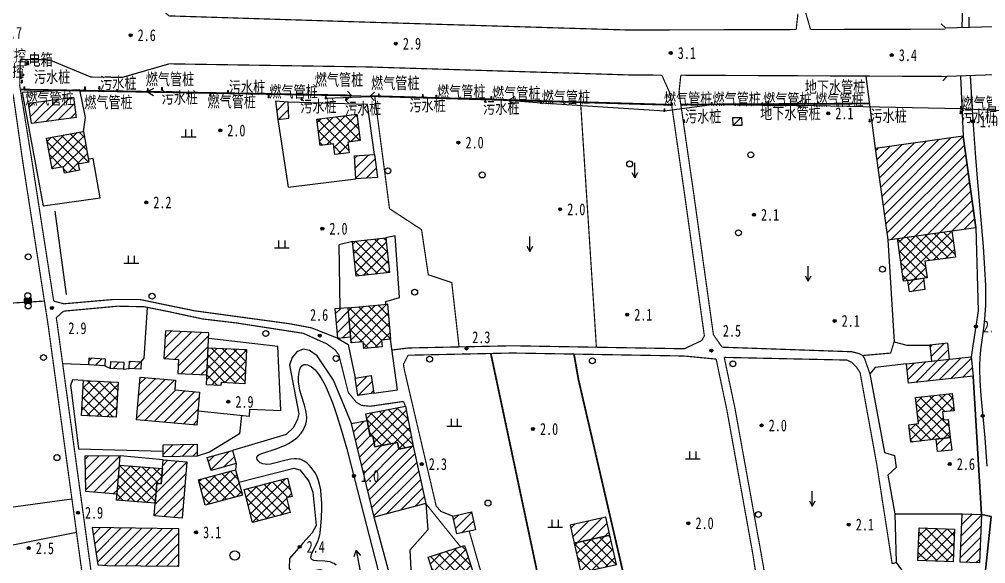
# Model space of a CAD drawing. Header units: metres. Extents: x 494039 to 619385, y 3351420 to 3402703.
# Drawn here: x 585839.3 to 586165.7, y 3394281.1 to 3394465 of the extents above; entities that cross this region are included whole.
import ezdxf
from ezdxf.enums import TextEntityAlignment as Align

# ---------------------------------------------------------------- set-up
doc = ezdxf.new("R2010")
doc.units = ezdxf.units.M
for name, pattern in [('2180', [0]), ('2450', [0]), ('4430', [0]), ('8521', [0]), ('8522', [0]), ('9376', [0]), ('9610', [0])]:
    doc.linetypes.add(name, pattern=pattern)
for name, color, linetype in [('210100', 130, 'Continuous'), ('220200', 130, 'Continuous'), ('220900', 130, '2180'), ('261301', 141, 'Continuous'), ('310300', 8, 'Continuous'), ('310500', 8, 'Continuous'), ('380202', 8, '2450'), ('420500', 8, 'Continuous'), ('430300', 8, 'Continuous'), ('440300', 8, '4430'), ('510301', 8, 'Continuous'), ('510402', 8, 'Continuous'), ('720100', 8, 'Continuous'), ('760201', 8, '8521'), ('760202', 8, '8522'), ('810100', 8, '9610'), ('810200', 8, 'Continuous'), ('810301', 8, 'Continuous'), ('810302', 8, 'Continuous'), ('810501', 8, 'Continuous'), ('810510', 8, 'Continuous'), ('DLSS', 8, 'Continuous'), ('GXYZ', 8, 'Continuous'), ('备注', 8, 'Continuous')]:
    doc.layers.add(name, color=color, linetype=linetype)
doc.styles.add('HZ', font='simsun.ttc', dxfattribs={"width": 0.8})
pattern_1 = [(45, (0, 0), (-1.767766953, 1.767766953), []), (135, (0, 0), (-1.767766953, -1.767766953), [])]
pattern_2 = [(45, (0, 0), (-1.767766953, 1.767766953), [])]

# ---------------------------------------------------------------- blocks, each defined once
blk = doc.blocks.new('gc370')
at = {"lineweight": 15}
for points in [[(0, 1), (-0.3, 1)], [(-0.3, 1), (-0.3, -0.1)], [(0, 1), (0.3, 1)], [(0.3, 1), (0.3, -0.1)]]:
    blk.add_lwpolyline(points, dxfattribs=at)
blk.add_circle((0, -0.5), 0.5, dxfattribs=at)
blk = doc.blocks.new('gc355')
blk.add_hatch(color=256).paths.add_polyline_path([(1.4, 2.7), (2.2, 2.7), (2.2, 1.9), (1.4, 1.9)])
at = {"lineweight": 15}
for q in [(0, 3), (1, 0)]:
    blk.add_line((0, 0), q, dxfattribs=at)
for points in [[(0, 3), (1.4, 3), (1.4, 1.6), (0, 1.6)], [(1.4, 2.7), (2.2, 2.7), (2.2, 1.9), (1.4, 1.9), (1.4, 2.7)]]:
    blk.add_lwpolyline(points, dxfattribs=at)
blk = doc.blocks.new('A$C28A84825')
at = {"linetype": 'Continuous', "const_width": 0.2, "flags": 128}
blk.add_lwpolyline([(0.33, 1.43), (0.13, 0.73), (0.53, 0.73), (0.33, 0.03)], dxfattribs=at)
blk = doc.blocks.new('gc314')
for p, q in [((-0.5, 0.5), (-1, 0.5)), ((-1, 0), (1, 0)), ((0.5, 0), (0.5, 0.5)), ((0.5, 0.5), (1, 0.5))]:
    blk.add_line(p, q)
blk.add_lwpolyline([(-0.5, 0), (0.5, 0), (0.5, 2), (-0.5, 2)], close=True)
blk.add_blockref('A$C28A84825', (-0.33, 0.27))
blk = doc.blocks.new('0612-线路地形')
at = {"color": 8, "linetype": 'Continuous', "elevation": 2.12, "flags": 128}
blk.add_lwpolyline([(585942.79, 3394438.4), (585960.69, 3394439.1), (585980.12, 3394438.67), (585998.69, 3394438.18), (586015.47, 3394436.82), (586057.16, 3394434.09), (586073.14, 3394436.23), (586090.26, 3394436.08), (586107.83, 3394435.95), (586157.25, 3394434.85), (586177.45, 3394433.94), (586177.66, 3394429.62)], dxfattribs=at)
at = {"layer": '备注', "color": 8, "linetype": 'Continuous'}
for p in [(585841.23, 3394449.55, 2.78), (585842.11, 3394449.78, 2.73), (585839.74, 3394445.11, 2.87), (585840.14, 3394443.97, 2.94), (585840.95, 3394441.72, 2.83), (585861.45, 3394441.74, 2.45), (585866.31, 3394441.88, 2.42), (585882.67, 3394441.15, 2.44), (585887.47, 3394441.51, 2.37), (585909.78, 3394440.48, 2.11), (585903.78, 3394439.6, 2.36), (585923.46, 3394438.99, 2.22), (585934.64, 3394438.14, 2.08), (585942.79, 3394438.65, 2.25), (585949.65, 3394438.03, 2.35), (585960.69, 3394439.35, 2.31), (585975.55, 3394439.15, 2.07), (585980.12, 3394438.92, 2.2), (585996.6, 3394437.46, 2.41), (585998.69, 3394438.43, 2.2), (586015.47, 3394437.07, 2.41), (586104.85, 3394437.17, 2.38), (586057.16, 3394434.34, 2.58), (586073.14, 3394436.48, 2.27), (586090.26, 3394436.33, 2.31), (586092.27, 3394436.9, 2.48), (586107.83, 3394436.2, 2.29), (586157.25, 3394435.1, 2.5), (586063.83, 3394430.62, 2.37), (586126.49, 3394430.79, 1.85), (586157.21, 3394433.59, 2.56)]:
    blk.add_point(p, dxfattribs=at)
at = {"layer": 'DLSS', "color": 8, "linetype": 'Continuous', "xscale": 0.5, "yscale": 0.5}
for p in [(585841.23, 3394449.55, 2.78), (585839.74, 3394445.11, 2.87)]:
    blk.add_blockref('gc355', p, dxfattribs=at)
at = {"layer": 'GXYZ', "color": 8, "linetype": 'Continuous', "xscale": 0.5, "yscale": 0.5}
for name, p in [('gc314', (585842.11, 3394449.78, 2.73)), ('gc370', (585840.14, 3394443.97, 2.94)), ('gc370', (585840.95, 3394441.72, 2.83)), ('gc370', (585861.45, 3394441.74, 2.45)), ('gc370', (585866.31, 3394441.88, 2.42)), ('gc370', (585882.67, 3394441.15, 2.44)), ('gc370', (585887.47, 3394441.51, 2.37)), ('gc370', (585909.78, 3394440.48, 2.11)), ('gc370', (585903.78, 3394439.6, 2.36)), ('gc370', (585923.46, 3394438.99, 2.22)), ('gc370', (585934.64, 3394438.14, 2.08)), ('gc370', (585942.79, 3394438.65, 2.25)), ('gc370', (585949.65, 3394438.03, 2.35)), ('gc370', (585960.69, 3394439.35, 2.31)), ('gc370', (585975.55, 3394439.15, 2.07)), ('gc370', (585980.12, 3394438.92, 2.2)), ('gc370', (585996.6, 3394437.46, 2.41)), ('gc370', (585998.69, 3394438.43, 2.2)), ('gc370', (586015.47, 3394437.07, 2.41)), ('gc370', (586092.27, 3394436.9, 2.48)), ('gc370', (586104.85, 3394437.17, 2.38)), ('gc370', (586057.16, 3394434.34, 2.58)), ('gc370', (586073.14, 3394436.48, 2.27)), ('gc370', (586090.26, 3394436.33, 2.31)), ('gc370', (586107.83, 3394436.2, 2.29)), ('gc370', (586157.21, 3394433.59, 2.56)), ('gc370', (586157.25, 3394435.1, 2.5)), ('gc370', (586063.83, 3394430.62, 2.37)), ('gc370', (586126.49, 3394430.79, 1.85))]:
    blk.add_blockref(name, p, dxfattribs=at)
at = {"layer": '备注', "color": 8, "linetype": 'Continuous', "style": 'HZ', "width": 0.75}
for s, p in [('监控', (585833.35, 3394450.74, 2.78)), ('电箱', (585842.36, 3394449.4, 2.73)), ('监控', (585832.72, 3394445.58, 2.87)), ('污水桩', (585844.18, 3394443.59, 2.94)), ('燃气管桩', (585881.97, 3394442.81, 2.44)), ('燃气管桩', (585939.06, 3394442.64, 2.25)), ('污水桩', (585866.56, 3394441.5, 2.42)), ('污水桩', (585910.03, 3394440.11, 2.11)), ('燃气管桩', (585958.06, 3394441.51, 2.31)), ('地下水管桩', (586104.55, 3394440.18, 2.38)), ('燃气管桩', (585841.26, 3394436.26, 2.83)), ('污水桩', (585887.32, 3394436.59, 2.37)), ('燃气管桩', (585923.71, 3394438.62, 2.22)), ('燃气管桩', (585980.37, 3394438.55, 2.2)), ('燃气管桩', (585998.94, 3394438.06, 2.2)), ('燃气管桩', (586015.72, 3394436.7, 2.41)), ('燃气管桩', (586056.98, 3394436.15, 2.58)), ('燃气管桩', (586073.39, 3394436.11, 2.27)), ('燃气管桩', (586090.51, 3394435.96, 2.31)), ('燃气管桩', (586108.08, 3394435.83, 2.29)), ('燃气管桩', (585861.18, 3394435.01)), ('燃气管桩', (585902.82, 3394435.29, 2.36)), ('污水桩', (585934.16, 3394433.64, 2.08)), ('污水桩', (585949.26, 3394432.95, 2.35)), ('污水桩', (585971, 3394433.99, 2.07)), ('污水桩', (585995.91, 3394433.19, 2.41)), ('燃气管桩', (586157.5, 3394434.73, 2.5)), ('污水桩', (586064.08, 3394430.25, 2.37)), ('地下水管桩', (586089.48, 3394431.34, 2.48)), ('污水桩', (586126.74, 3394430.41, 1.85)), ('污水桩', (586157.17, 3394430.34, 2.56))]:
    blk.add_text(s, height=4, dxfattribs=at).set_placement(p)
blk = doc.blocks.new('gc170')
at = {"linetype": 'Continuous'}
blk.add_circle((0, 0), 0.5, dxfattribs=at)
blk = doc.blocks.new('gu')
at = {"flags": 128}
for points in [[(3.75, 0), (-3.75, 0)], [(2.71, -0.6), (3.75, 0), (3.75, 0), (2.71, 0.6)]]:
    blk.add_lwpolyline(points, dxfattribs=at)
blk = doc.blocks.new('p_point')
for radius in [0.25, 0.2, 0.15, 0.1, 0.05]:
    blk.add_circle((0, 0), radius)
blk.add_point((0, 0))
blk = doc.blocks.new('gc120')
for p, q in [((0, 0), (0, 2.5)), ((-0.5, 0.87), (0, 0)), ((0, 0), (0.5, 0.87))]:
    blk.add_line(p, q)
blk = doc.blocks.new('vm')
at = {"linetype": 'Continuous'}
for p, q in [((1.25, 0), (-1.25, 0)), ((-0.5, 0), (-0.5, 1.3)), ((0.5, 1.3), (0.5, 0))]:
    blk.add_line(p, q, dxfattribs=at)
blk = doc.blocks.new('v1')
blk.add_circle((0, 0), 0.8)
blk = doc.blocks.new('1-3&1-4')
at = {"layer": '310300', "linetype": 'Continuous'}
h = blk.add_hatch(dxfattribs=at)
h.set_pattern_fill('ANSI31', color=8, scale=20, style=0)
h.set_pattern_definition(pattern_2)
h.paths.add_polyline_path([(585858.4627, 3394431.9014), (585843.3385, 3394429.8034), (585842.387, 3394436.6623), (585857.5113, 3394438.7602)])
h = blk.add_hatch(dxfattribs=at)
h.set_pattern_fill('ANSI31', color=8, scale=20, style=0)
h.set_pattern_definition(pattern_2)
h.paths.add_polyline_path([(585925.8267, 3394437.3312), (585926.5425, 3394431.199), (585930.306, 3394431.6383), (585930.0908, 3394437.0463)])
h = blk.add_hatch(dxfattribs=at)
h.set_pattern_fill('ANSI31', color=8, scale=20, style=0)
h.set_pattern_definition(pattern_2)
h.paths.add_polyline_path([(586080.2471, 3394431.8153), (586083.1898, 3394431.9124), (586083.2789, 3394429.2117), (586080.3362, 3394429.1146)])
h = blk.add_hatch(dxfattribs=at)
h.set_pattern_fill('ANSI31', color=8, scale=20, style=0)
h.set_pattern_definition(pattern_2)
h.paths.add_polyline_path([(586162.3435, 3394394.6412), (586158.073, 3394425.5335), (586128.3239, 3394421.4211), (586132.5943, 3394390.5288)])
h = blk.add_hatch(dxfattribs=at)
h.set_pattern_fill('ANSI31', color=8, scale=20, style=0)
h.set_pattern_definition(pattern_2)
h.paths.add_polyline_path([(585959.2505, 3394419.3606), (585960.2326, 3394411.5812), (585952.961, 3394411.1235), (585952.4694, 3394418.9337)])
h = blk.add_hatch(dxfattribs=at)
h.set_pattern_fill('ANSI31', color=8, scale=20, style=0)
h.set_pattern_definition(pattern_2)
h.paths.add_polyline_path([(586144.6381, 3394377.5551), (586145.1652, 3394373.7426), (586139.8745, 3394373.0113), (586139.3474, 3394376.8238)])
h = blk.add_hatch(dxfattribs=at)
h.set_pattern_fill('ANSI31', color=8, scale=20, style=0)
h.set_pattern_definition(pattern_2)
h.paths.add_polyline_path([(585950.2772, 3394367.6017), (585945.8421, 3394367.1962), (585946.7455, 3394357.3164), (585951.1805, 3394357.7219)])
h = blk.add_hatch(dxfattribs=at)
h.set_pattern_fill('ANSI31', color=8, scale=20, style=0)
h.set_pattern_definition(pattern_2)
h.paths.add_polyline_path([(585903.3117, 3394359.0936), (585888.5833, 3394359.8276), (585888.1132, 3394350.3953), (585893.0687, 3394350.1483), (585892.8311, 3394345.3798), (585902.6039, 3394344.8927)])
h = blk.add_hatch(dxfattribs=at)
h.set_pattern_fill('ANSI31', color=8, scale=20, style=0)
h.set_pattern_definition(pattern_2)
h.paths.add_polyline_path([(586153.4723, 3394350.1907), (586152.8974, 3394355.5743), (586146.8292, 3394354.9263), (586147.4041, 3394349.5428)])
h = blk.add_hatch(dxfattribs=at)
h.set_pattern_fill('ANSI31', color=8, scale=20, style=0)
h.set_pattern_definition(pattern_2)
h.paths.add_polyline_path([(585862.8305, 3394350.6682), (585868.2296, 3394350.3658), (585868.0972, 3394348.0037), (585862.6981, 3394348.3061)])
h = blk.add_hatch(dxfattribs=at)
h.set_pattern_fill('ANSI31', color=8, scale=20, style=0)
h.set_pattern_definition(pattern_2)
h.paths.add_polyline_path([(585870.1668, 3394349.4236), (585874.5614, 3394349.1846), (585874.431, 3394346.7886), (585870.0365, 3394347.0277)])
h = blk.add_hatch(dxfattribs=at)
h.set_pattern_fill('ANSI31', color=8, scale=20, style=0)
h.set_pattern_definition(pattern_2)
h.paths.add_polyline_path([(585876.4944, 3394349.5339), (585880.4227, 3394349.3351), (585880.2978, 3394346.8677), (585876.3696, 3394347.0665)])
h = blk.add_hatch(dxfattribs=at)
h.set_pattern_fill('ANSI31', color=8, scale=20, style=0)
h.set_pattern_definition(pattern_2)
h.paths.add_polyline_path([(586160.7817, 3394350.9713), (586161.4798, 3394344.4341), (586139.5783, 3394342.0953), (586138.8802, 3394348.6325)])
h = blk.add_hatch(dxfattribs=at)
h.set_pattern_fill('ANSI31', color=8, scale=20, style=0)
h.set_pattern_definition(pattern_2)
h.paths.add_polyline_path([(585892.0273, 3394343.0623), (585891.7398, 3394339.8094), (585900.168, 3394339.0646), (585899.1866, 3394327.9587), (585878.7995, 3394329.7604), (585880.0684, 3394344.1191)])
h = blk.add_hatch(dxfattribs=at)
h.set_pattern_fill('ANSI31', color=8, scale=20, style=0)
h.set_pattern_definition(pattern_2)
h.paths.add_polyline_path([(585958.0924, 3394344.6858), (585959.0505, 3394338.7626), (585953.6261, 3394337.8852), (585952.668, 3394343.8084)])
h = blk.add_hatch(dxfattribs=at)
h.set_pattern_fill('ANSI31', color=8, scale=20, style=0)
h.set_pattern_definition(pattern_2)
h.paths.add_polyline_path([(585957.8108, 3394324.1768), (585958.6225, 3394324.3362), (585959.3535, 3394320.615), (585966.9558, 3394322.1083), (585967.4003, 3394319.8455), (585972.316, 3394320.8111), (585976.5366, 3394301.4209), (585959.1041, 3394296.7849), (585951.405, 3394328.4242), (585956.7695, 3394329.478)])
h = blk.add_hatch(dxfattribs=at)
h.set_pattern_fill('ANSI31', color=8, scale=20, style=0)
h.set_pattern_definition(pattern_2)
h.paths.add_polyline_path([(586153.701, 3394323.7008), (586154.1771, 3394319.499), (586149.4222, 3394318.9602), (586148.9461, 3394323.1621)])
h = blk.add_hatch(dxfattribs=at)
h.set_pattern_fill('ANSI31', color=8, scale=20, style=0)
h.set_pattern_definition(pattern_2)
h.paths.add_polyline_path([(585887.8002, 3394321.2497), (585899.2934, 3394321.4993), (585899.3806, 3394317.4812), (585887.8875, 3394317.2315)])
h = blk.add_hatch(dxfattribs=at)
h.set_pattern_fill('ANSI31', color=8, scale=20, style=0)
h.set_pattern_definition(pattern_2)
h.paths.add_polyline_path([(585873.3416, 3394317.5879), (585861.4195, 3394317.3977), (585861.6693, 3394305.5751), (585872.268, 3394304.6928)])
h = blk.add_hatch(dxfattribs=at)
h.set_pattern_fill('ANSI31', color=8, scale=20, style=0)
h.set_pattern_definition(pattern_2)
h.paths.add_polyline_path([(585902.7546, 3394316.9444), (585911.2201, 3394319.3535), (585912.4746, 3394314.9454), (585904.009, 3394312.5362)])
h = blk.add_hatch(dxfattribs=at)
h.set_pattern_fill('ANSI31', color=8, scale=20, style=0)
h.set_pattern_definition(pattern_2)
h.paths.add_polyline_path([(585885.6603, 3394308.1796), (585887.161, 3394308.0547), (585887.8401, 3394316.2108), (585895.7994, 3394315.5481), (585894.2144, 3394296.5102), (585884.7544, 3394297.2978)])
h = blk.add_hatch(dxfattribs=at)
h.set_pattern_fill('ANSI31', color=8, scale=20, style=0)
h.set_pattern_definition(pattern_2)
h.paths.add_polyline_path([(585985.6829, 3394297.1855), (585991.9604, 3394298.5771), (585993.2869, 3394292.5933), (585987.0094, 3394291.2017)])
h = blk.add_hatch(dxfattribs=at)
h.set_pattern_fill('ANSI31', color=8, scale=20, style=0)
h.set_pattern_definition(pattern_2)
h.paths.add_polyline_path([(586038.7526, 3394290.7064), (586037.3762, 3394296.8593), (586025.3207, 3394294.1625), (586026.697, 3394288.0096)])
h = blk.add_hatch(dxfattribs=at)
h.set_pattern_fill('ANSI31', color=8, scale=20, style=0)
h.set_pattern_definition(pattern_2)
h.paths.add_polyline_path([(586163.6015, 3394281.3447), (586157.0847, 3394281.5819), (586157.6791, 3394297.9086), (586164.1959, 3394297.6714)])
h = blk.add_hatch(dxfattribs=at)
h.set_pattern_fill('ANSI31', color=8, scale=20, style=0)
h.set_pattern_definition(pattern_2)
h.paths.add_polyline_path([(585868.9465, 3394280.5232), (585880.2614, 3394280.3554), (585893.1674, 3394280.2521), (585893.1489, 3394292.8742), (585863.9106, 3394293.3485), (585865.7434, 3394280.7701)])
at = {"layer": '310500', "linetype": 'Continuous'}
h = blk.add_hatch(dxfattribs=at)
h.set_pattern_fill('ANSI37', color=8, scale=20, style=0)
h.set_pattern_definition(pattern_1)
h.paths.add_polyline_path([(585953.22, 3394432.9438), (585954.3366, 3394424.0721), (585950.2496, 3394423.5577), (585950.7029, 3394419.9555), (585945.8244, 3394419.3415), (585945.3722, 3394422.9342), (585940.8884, 3394422.3699), (585939.7707, 3394431.2512)])
h = blk.add_hatch(dxfattribs=at)
h.set_pattern_fill('ANSI37', color=8, scale=20, style=0)
h.set_pattern_definition(pattern_1)
h.paths.add_polyline_path([(585860.897, 3394427.1847), (585862.7943, 3394416.7618), (585859.1794, 3394416.1038), (585859.5597, 3394414.0146), (585854.4669, 3394413.0875), (585854.0843, 3394415.1892), (585850.3769, 3394414.5144), (585848.4819, 3394424.9247)])
h = blk.add_hatch(dxfattribs=at)
h.set_pattern_fill('ANSI37', color=8, scale=20, style=0)
h.set_pattern_definition(pattern_1)
h.paths.add_polyline_path([(586154.2366, 3394393.5205), (586155.4561, 3394384.6985), (586145.1084, 3394383.2681), (586145.8745, 3394377.726), (586137.8712, 3394376.6197), (586135.8855, 3394390.9838)])
h = blk.add_hatch(dxfattribs=at)
h.set_pattern_fill('ANSI37', color=8, scale=20, style=0)
h.set_pattern_definition(pattern_1)
h.paths.add_polyline_path([(585964.2913, 3394379.4665), (585953.0613, 3394378.2466), (585951.7857, 3394389.9891), (585963.0157, 3394391.209)])
h = blk.add_hatch(dxfattribs=at)
h.set_pattern_fill('ANSI37', color=8, scale=20, style=0)
h.set_pattern_definition(pattern_1)
h.paths.add_polyline_path([(585963.601, 3394368.82), (585964.6879, 3394356.9329), (585961.5615, 3394356.6471), (585961.7672, 3394354.3972), (585955.5896, 3394353.8323), (585955.3827, 3394356.0949), (585951.3629, 3394355.7274), (585950.2772, 3394367.6017)])
h = blk.add_hatch(dxfattribs=at)
h.set_pattern_fill('ANSI37', color=8, scale=20, style=0)
h.set_pattern_definition(pattern_1)
h.paths.add_polyline_path([(585916.0187, 3394353.4482), (585915.4425, 3394341.889), (585907.41, 3394342.2894), (585907.3592, 3394341.2714), (585902.4356, 3394341.5168), (585903.0625, 3394354.0939)])
h = blk.add_hatch(dxfattribs=at)
h.set_pattern_fill('ANSI37', color=8, scale=20, style=0)
h.set_pattern_definition(pattern_1)
h.paths.add_polyline_path([(585872.5924, 3394342.4273), (585872.004, 3394330.5782), (585860.3074, 3394331.1591), (585860.8959, 3394343.0082)])
h = blk.add_hatch(dxfattribs=at)
h.set_pattern_fill('ANSI37', color=8, scale=20, style=0)
h.set_pattern_definition(pattern_1)
h.paths.add_polyline_path([(586154.3351, 3394338.6494), (586154.9976, 3394332.8021), (586151.1004, 3394332.3605), (586151.4043, 3394329.6783), (586153.0033, 3394329.8595), (586153.701, 3394323.7008), (586140.3702, 3394322.1905), (586139.7068, 3394328.0464), (586142.9926, 3394328.4186), (586141.9919, 3394337.251)])
h = blk.add_hatch(dxfattribs=at)
h.set_pattern_fill('ANSI37', color=8, scale=20, style=0)
h.set_pattern_definition(pattern_1)
h.paths.add_polyline_path([(585969.6585, 3394334.3402), (585972.316, 3394320.8111), (585967.4003, 3394319.8455), (585966.9558, 3394322.1083), (585959.3535, 3394320.615), (585958.6225, 3394324.3362), (585957.8108, 3394324.1768), (585956.3288, 3394331.7218)])
h = blk.add_hatch(dxfattribs=at)
h.set_pattern_fill('ANSI37', color=8, scale=20, style=0)
h.set_pattern_definition(pattern_1)
h.paths.add_polyline_path([(585887.5928, 3394313.2409), (585887.161, 3394308.0547), (585885.6603, 3394308.1796), (585885.1055, 3394301.5155), (585872.0936, 3394302.5988), (585873.0802, 3394314.4492)])
h = blk.add_hatch(dxfattribs=at)
h.set_pattern_fill('ANSI37', color=8, scale=20, style=0)
h.set_pattern_definition(pattern_1)
h.paths.add_polyline_path([(585912.3009, 3394312.8183), (585914.62, 3394304.2926), (585902.0785, 3394300.8813), (585899.7595, 3394309.407)])
h = blk.add_hatch(dxfattribs=at)
h.set_pattern_fill('ANSI37', color=8, scale=20, style=0)
h.set_pattern_definition(pattern_1)
h.paths.add_polyline_path([(585929.8329, 3394309.9799), (585931.4461, 3394303.8256), (585929.462, 3394303.3055), (585930.759, 3394298.3576), (585918.0625, 3394295.0295), (585915.1523, 3394306.1317)])
h = blk.add_hatch(dxfattribs=at)
h.set_pattern_fill('ANSI37', color=8, scale=20, style=0)
h.set_pattern_definition(pattern_1)
h.paths.add_polyline_path([(586040.9525, 3394280.8721), (586038.7526, 3394290.7064), (586026.697, 3394288.0096), (586028.8969, 3394278.1753)])
h = blk.add_hatch(dxfattribs=at)
h.set_pattern_fill('ANSI37', color=8, scale=20, style=0)
h.set_pattern_definition(pattern_1)
h.paths.add_polyline_path([(586155.103, 3394292.7994), (586154.6696, 3394281.7363), (586142.7715, 3394282.2025), (586143.205, 3394293.2656)])
h = blk.add_hatch(dxfattribs=at)
h.set_pattern_fill('ANSI37', color=8, scale=20, style=0)
h.set_pattern_definition(pattern_1)
h.paths.add_polyline_path([(585989.6241, 3394287.2097), (585992.8969, 3394276.9719), (585989.4638, 3394275.8745), (585990.1997, 3394273.5725), (585984.9866, 3394271.906), (585984.2422, 3394274.2344), (585980.5815, 3394273.0641), (585977.3172, 3394283.2754)])
at = {"layer": '210100', "color": 141, "linetype": 'Continuous', "flags": 128}
blk.add_lwpolyline([(586159.9318, 3394465.7589), (586159.9239, 3394462.399)], dxfattribs=at)
for points, elevation in [([(586160.3931, 3394445.9795), (586161.3149, 3394430.9946), (586162.1844, 3394418.3245), (586162.7486, 3394411.3949), (586164.7683, 3394388.2748), (586165.2873, 3394380.7228), (586165.5448, 3394375.0547), (586165.6079, 3394370.3354), (586165.5755, 3394368.4501), (586165.4075, 3394365.156), (586165.1679, 3394362.7005), (586164.9178, 3394360.7174), (586163.919, 3394353.3607), (586163.6651, 3394350.529), (586163.5775, 3394348.3437), (586163.5677, 3394346.7031), (586163.6854, 3394342.871), (586164.0292, 3394337.9379), (586165.3647, 3394323.6594), (586166.0277, 3394314.077)], 1.0018), ([(585946.2609, 3394280.6565), (585945.5699, 3394281.1329), (585945.1936, 3394281.3352), (585944.2315, 3394281.6928), (585943.2019, 3394281.8837), (585942.4264, 3394281.955), (585939.8594, 3394282.0581), (585938.7599, 3394282.2016), (585938.4655, 3394282.2888), (585938.0771, 3394282.4952), (585937.9143, 3394282.6625), (585937.8063, 3394282.8758), (585937.7534, 3394283.3131), (585937.7883, 3394283.6187), (585937.9813, 3394284.312), (585938.4978, 3394285.5093), (585940.0402, 3394288.6216), (585940.4539, 3394289.6853), (585940.7838, 3394290.8852), (585940.9137, 3394291.5632), (585941.1547, 3394293.8463), (585941.3092, 3394296.4353), (585941.4117, 3394299.9657), (585941.3997, 3394301.5856), (585941.2678, 3394304.1689), (585941.0458, 3394306.0811), (585940.6801, 3394307.953), (585940.3342, 3394309.1688), (585939.8365, 3394310.4683), (585939.2515, 3394311.6374), (585938.5518, 3394312.7494), (585937.8786, 3394313.6227), (585937.2783, 3394314.2801), (585936.3322, 3394315.1317), (585935.5113, 3394315.7097), (585934.7727, 3394316.1048), (585934.0673, 3394316.3669), (585933.6647, 3394316.466), (585932.8466, 3394316.5714), (585932.2229, 3394316.5801), (585930.9529, 3394316.4528), (585929.4396, 3394316.1299), (585925.4408, 3394315.0418), (585924.0861, 3394314.7833), (585922.775, 3394314.6744), (585922.2752, 3394314.6913), (585921.4852, 3394314.8274), (585920.9069, 3394315.0498), (585920.6306, 3394315.2073), (585920.1468, 3394315.5918), (585919.9273, 3394315.8248), (585919.5992, 3394316.2958), (585919.4407, 3394316.7047), (585919.438, 3394317.0822), (585919.5784, 3394317.3907), (585919.8353, 3394317.6637), (585920.324, 3394317.9816), (585921.1878, 3394318.3527), (585925.9742, 3394319.9144), (585927.9734, 3394320.6802), (585928.9011, 3394321.0868), (585930.2143, 3394321.7462), (585931.4414, 3394322.489), (585932.5876, 3394323.3461), (585933.3074, 3394323.9988), (585934.4094, 3394325.2485), (585935.0826, 3394326.226), (585935.6102, 3394327.1894), (585936.0329, 3394328.2548), (585936.2569, 3394329.2291), (585936.3413, 3394330.4232), (585936.2578, 3394331.6176), (585936.0462, 3394332.8171), (585935.5649, 3394334.6365), (585934.5817, 3394337.7681), (585934.042, 3394339.7437), (585933.7648, 3394341.1188), (585933.5917, 3394342.553), (585933.5593, 3394344.0594), (585933.6451, 3394345.1791), (585933.7404, 3394345.7986), (585933.8499, 3394346.2965), (585934.1246, 3394347.1148), (585934.4163, 3394347.6482), (585934.7275, 3394348.0084), (585935.1011, 3394348.2581), (585935.4166, 3394348.359), (585935.9428, 3394348.3768), (585936.6072, 3394348.2401), (585937.0944, 3394348.0628), (585937.7926, 3394347.7068), (585938.4971, 3394347.2107), (585939.1956, 3394346.5649), (585939.5793, 3394346.1406), (585940.3389, 3394345.157), (585941.2292, 3394343.7993), (585942.5097, 3394341.4697), (585943.6225, 3394339.0578), (585944.6199, 3394336.5903), (585945.2386, 3394334.9234), (585946.5355, 3394331.1308), (585947.9959, 3394326.4491), (585949.8499, 3394319.9208), (585952.7422, 3394308.9252), (585965.0371, 3394260.8335)], 0.9349)]:
    blk.add_lwpolyline(points, dxfattribs=dict(at, elevation=elevation))
at = {"layer": '220200', "color": 141, "linetype": 'Continuous', "const_width": 0.6, "flags": 128}
blk.add_lwpolyline([(585951.4661, 3394439.3046), (585839.6128, 3394441.3088)], dxfattribs=at)
for points, elevation in [([(585957.7361, 3394439.108), (586059.5899, 3394436.1365)], 2.4773), ([(586062.6928, 3394436.2082), (586126.4027, 3394436.5914)], 2.7002)]:
    blk.add_lwpolyline(points, dxfattribs=dict(at, elevation=elevation))
at = {"layer": '220900', "color": 141, "linetype": 'Continuous'}
for p, q in [((585951.4661, 3394439.3046), (585950.0969, 3394440.7624)), ((585957.7361, 3394439.108), (585959.1939, 3394440.4772)), ((585951.4661, 3394439.3046), (585950.0083, 3394437.9354)), ((585957.7361, 3394439.108), (585959.1053, 3394437.6502))]:
    blk.add_line(p, q, dxfattribs=at)
at = {"layer": '220900', "color": 141, "linetype": '2180', "elevation": 2.4029, "flags": 128}
blk.add_lwpolyline([(585951.4661, 3394439.3046), (585957.7361, 3394439.108)], dxfattribs=at)
at = {"layer": '310300', "color": 8, "linetype": 'Continuous', "flags": 128}
for points, elevation in [([(585858.4627, 3394431.9014), (585843.3385, 3394429.8034), (585842.387, 3394436.6623), (585857.5113, 3394438.7602)], 5.4342), ([(585925.8267, 3394437.3312), (585926.5425, 3394431.199), (585930.306, 3394431.6383), (585930.0908, 3394437.0463)], 4.4971), ([(586080.2471, 3394431.8153), (586083.1898, 3394431.9124), (586083.2789, 3394429.2117), (586080.3362, 3394429.1146)], 3.2504), ([(586162.3435, 3394394.6412), (586158.073, 3394425.5335), (586128.3239, 3394421.4211), (586132.5943, 3394390.5288)], 6.8089), ([(585959.2505, 3394419.3606), (585960.2326, 3394411.5812), (585952.961, 3394411.1235), (585952.4694, 3394418.9337)], 4.9209), ([(585950.2772, 3394367.6017), (585945.8421, 3394367.1962), (585946.7455, 3394357.3164), (585951.1805, 3394357.7219)], 4.827), ([(585903.3117, 3394359.0936), (585888.5833, 3394359.8276), (585888.1132, 3394350.3953), (585893.0687, 3394350.1483), (585892.8311, 3394345.3798), (585902.6039, 3394344.8927)], 6.6454), ([(586153.4723, 3394350.1907), (586152.8974, 3394355.5743), (586146.8292, 3394354.9263), (586147.4041, 3394349.5428)], 5.6568), ([(585862.8305, 3394350.6682), (585868.2296, 3394350.3658), (585868.0972, 3394348.0037), (585862.6981, 3394348.3061)], 3.581), ([(585870.1668, 3394349.4236), (585874.5614, 3394349.1846), (585874.431, 3394346.7886), (585870.0365, 3394347.0277)], 3.581), ([(585876.4944, 3394349.5339), (585880.4227, 3394349.3351), (585880.2978, 3394346.8677), (585876.3696, 3394347.0665)], 3.581), ([(586160.7817, 3394350.9713), (586161.4798, 3394344.4341), (586139.5783, 3394342.0953), (586138.8802, 3394348.6325)], 6.6602), ([(585892.0273, 3394343.0623), (585891.7398, 3394339.8094), (585900.168, 3394339.0646), (585899.1866, 3394327.9587), (585878.7995, 3394329.7604), (585880.0684, 3394344.1191)], 6.6454), ([(585958.0924, 3394344.6858), (585959.0505, 3394338.7626), (585953.6261, 3394337.8852), (585952.668, 3394343.8084)], 4.827), ([(585957.8108, 3394324.1768), (585958.6225, 3394324.3362), (585959.3535, 3394320.615), (585966.9558, 3394322.1083), (585967.4003, 3394319.8455), (585972.316, 3394320.8111), (585976.5366, 3394301.4209), (585959.1041, 3394296.7849), (585951.405, 3394328.4242), (585956.7695, 3394329.478)], 5.9021), ([(586153.701, 3394323.7008), (586154.1771, 3394319.499), (586149.4222, 3394318.9602), (586148.9461, 3394323.1621)], 6.6602), ([(585887.8002, 3394321.2497), (585899.2934, 3394321.4993), (585899.3806, 3394317.4812), (585887.8875, 3394317.2315)], 5.9021), ([(585873.3416, 3394317.5879), (585861.4195, 3394317.3977), (585861.6693, 3394305.5751), (585872.268, 3394304.6928)], 6.6454), ([(585902.7546, 3394316.9444), (585911.2201, 3394319.3535), (585912.4746, 3394314.9454), (585904.009, 3394312.5362)], 6.6454), ([(585885.6603, 3394308.1796), (585887.161, 3394308.0547), (585887.8401, 3394316.2108), (585895.7994, 3394315.5481), (585894.2144, 3394296.5102), (585884.7544, 3394297.2978)], 6.6454), ([(585985.6829, 3394297.1855), (585991.9604, 3394298.5771), (585993.2869, 3394292.5933), (585987.0094, 3394291.2017)], 5.9021), ([(586038.7526, 3394290.7064), (586037.3762, 3394296.8593), (586025.3207, 3394294.1625), (586026.697, 3394288.0096)], 5.9021), ([(586163.6015, 3394281.3447), (586157.0847, 3394281.5819), (586157.6791, 3394297.9086), (586164.1959, 3394297.6714)], 6.6602), ([(585868.9465, 3394280.5232), (585880.2614, 3394280.3554), (585893.1674, 3394280.2521), (585893.1489, 3394292.8742), (585863.9106, 3394293.3485), (585865.7434, 3394280.7701)], 5.6833)]:
    blk.add_lwpolyline(points, close=True, dxfattribs=dict(at, elevation=elevation))
blk.add_lwpolyline([(586144.6381, 3394377.5551), (586145.1652, 3394373.7426), (586139.8745, 3394373.0113), (586139.3474, 3394376.8238)], close=True, dxfattribs=at)
at = {"layer": '310500', "color": 8, "linetype": 'Continuous', "flags": 128}
for points in [[(585953.22, 3394432.9438), (585954.3366, 3394424.0721), (585950.2496, 3394423.5577), (585950.7029, 3394419.9555), (585945.8244, 3394419.3415), (585945.3722, 3394422.9342), (585940.8884, 3394422.3699), (585939.7707, 3394431.2512)], [(585964.2913, 3394379.4665), (585953.0613, 3394378.2466), (585951.7857, 3394389.9891), (585963.0157, 3394391.209)], [(586154.3351, 3394338.6494), (586154.9976, 3394332.8021), (586151.1004, 3394332.3605), (586151.4043, 3394329.6783), (586153.0033, 3394329.8595), (586153.701, 3394323.7008), (586140.3702, 3394322.1905), (586139.7068, 3394328.0464), (586142.9926, 3394328.4186), (586141.9919, 3394337.251)], [(585989.6241, 3394287.2097), (585992.8969, 3394276.9719), (585989.4638, 3394275.8745), (585990.1997, 3394273.5725), (585984.9866, 3394271.906), (585984.2422, 3394274.2344), (585980.5815, 3394273.0641), (585977.3172, 3394283.2754)]]:
    blk.add_lwpolyline(points, close=True, dxfattribs=at)
for points, elevation in [([(585860.897, 3394427.1847), (585862.7943, 3394416.7618), (585859.1794, 3394416.1038), (585859.5597, 3394414.0146), (585854.4669, 3394413.0875), (585854.0843, 3394415.1892), (585850.3769, 3394414.5144), (585848.4819, 3394424.9247)], 9.8962), ([(586154.2366, 3394393.5205), (586155.4561, 3394384.6985), (586145.1084, 3394383.2681), (586145.8745, 3394377.726), (586137.8712, 3394376.6197), (586135.8855, 3394390.9838)], 12.2721), ([(585963.601, 3394368.82), (585964.6879, 3394356.9329), (585961.5615, 3394356.6471), (585961.7672, 3394354.3972), (585955.5896, 3394353.8323), (585955.3827, 3394356.0949), (585951.3629, 3394355.7274), (585950.2772, 3394367.6017)], 13.1863), ([(585916.0187, 3394353.4482), (585915.4425, 3394341.889), (585907.41, 3394342.2894), (585907.3592, 3394341.2714), (585902.4356, 3394341.5168), (585903.0625, 3394354.0939)], 12.5917), ([(585872.5924, 3394342.4273), (585872.004, 3394330.5782), (585860.3074, 3394331.1591), (585860.8959, 3394343.0082)], 10.4149), ([(585969.6585, 3394334.3402), (585972.316, 3394320.8111), (585967.4003, 3394319.8455), (585966.9558, 3394322.1083), (585959.3535, 3394320.615), (585958.6225, 3394324.3362), (585957.8108, 3394324.1768), (585956.3288, 3394331.7218)], 14.6729), ([(585887.5928, 3394313.2409), (585887.161, 3394308.0547), (585885.6603, 3394308.1796), (585885.1055, 3394301.5155), (585872.0936, 3394302.5988), (585873.0802, 3394314.4492)], 14.6729), ([(585912.3009, 3394312.8183), (585914.62, 3394304.2926), (585902.0785, 3394300.8813), (585899.7595, 3394309.407)], 10.8264), ([(585929.8329, 3394309.9799), (585931.4461, 3394303.8256), (585929.462, 3394303.3055), (585930.759, 3394298.3576), (585918.0625, 3394295.0295), (585915.1523, 3394306.1317)], 10.8264), ([(586040.9525, 3394280.8721), (586038.7526, 3394290.7064), (586026.697, 3394288.0096), (586028.8969, 3394278.1753)], 11.2909), ([(586155.103, 3394292.7994), (586154.6696, 3394281.7363), (586142.7715, 3394282.2025), (586143.205, 3394293.2656)], 13.1529)]:
    blk.add_lwpolyline(points, close=True, dxfattribs=dict(at, elevation=elevation))
at = {"layer": '380202', "color": 8, "linetype": '2450', "flags": 128}
for points, elevation in [([(586125.2288, 3394445.8606), (586128.3239, 3394421.4211)], 5.8129), ([(585860.897, 3394427.1847), (585861.6214, 3394431.9093), (585859.6813, 3394441.2413), (585840.2669, 3394440.3064), (585847.3649, 3394401.982), (585866.5951, 3394404.7064), (585864.2289, 3394418.0174), (585862.6065, 3394417.7936)], 4.4228), ([(585959.2505, 3394419.3606), (585956.8611, 3394436.2419), (585930.0908, 3394437.0463)], 4.4228), ([(585926.5425, 3394431.199), (585930.0413, 3394408.333), (585952.961, 3394411.1235)], 4.4228), ([(585963.0968, 3394368.7738), (585963.0776, 3394369.6577), (585967.7002, 3394370.9935), (585966.1999, 3394391.8783), (585963.0157, 3394391.209)], 4.827), ([(585951.7857, 3394389.9891), (585947.1368, 3394388.8179), (585947.5182, 3394367.3494)], 4.827), ([(586132.5943, 3394390.5288), (586134.7064, 3394356.0547), (586139.0057, 3394354.9797), (586146.8292, 3394354.9263)], 6.1176), ([(585899.6145, 3394332.8006), (585917.0596, 3394330.9055), (585917.1663, 3394333.3231), (585927.5816, 3394332.9154), (585926.5901, 3394354.4914), (585903.2177, 3394357.2083)], 5.6196), ([(585946.7455, 3394357.3164), (585950.3513, 3394355.1363), (585952.668, 3394343.8084)], 4.827), ([(585959.0505, 3394338.7626), (585966.9606, 3394339.8614), (585964.6879, 3394356.9329)], 4.827), ([(585860.8959, 3394343.0082), (585857.2654, 3394343.2291), (585856.5385, 3394341.3622), (585856.9274, 3394338.9165), (585859.1987, 3394319.866), (585887.8467, 3394319.1085)], 5.6196), ([(586164.1959, 3394297.6714), (586161.4798, 3394344.4341)], 5.4561), ([(585914.2846, 3394331.207), (585913.655, 3394325.0318), (585903.4769, 3394318.7643), (585899.3806, 3394317.4812)], 5.6196), ([(585887.8401, 3394316.2108), (585873.3416, 3394317.5879)], 5.6196), ([(585857.0359, 3394302.8939), (585782.6341, 3394292.7135), (585785.8459, 3394277.3586), (585858.5584, 3394291.7641)], 3.2149), ([(586135.0158, 3394297.9957), (586135.3891, 3394281.4635), (586140.296, 3394274.8994), (586143.5105, 3394266.7455), (586163.5507, 3394267.5014), (586165.0682, 3394273.5573), (586167.5499, 3394297.0047), (586164.1959, 3394297.6714)], 5.4561)]:
    blk.add_lwpolyline(points, dxfattribs=dict(at, elevation=elevation))
blk.add_lwpolyline([(586138.8802, 3394348.6325), (586128.3307, 3394347.3464), (586126.5612, 3394345.2305), (586131.4462, 3394318.6957), (586134.8743, 3394317.6963), (586135.4021, 3394313.5723), (586132.5975, 3394311.002), (586135.0158, 3394297.9957), (586157.6791, 3394297.9086)], dxfattribs=at)
at = {"layer": '420500', "color": 8, "linetype": 'Continuous', "const_width": 0.4, "flags": 128}
for points in [[(585837.208, 3394470.8794), (585840.5946, 3394468.702), (585854.3531, 3394468.5892), (585861.5913, 3394473.1341), (585882.8851, 3394472.3107), (585889.8069, 3394466.1944), (585953.5388, 3394464.1749)], [(586102.2435, 3394466.9703), (586101.6538, 3394461.5775)], [(585953.5388, 3394464.1749), (586044.9621, 3394461.4205), (586101.6538, 3394461.5775)], [(586106.5049, 3394461.5909), (586152.0771, 3394461.7171)], [(585823.7275, 3394452.2124), (585833.479, 3394451.1584), (585835.314, 3394445.8082), (585837.2516, 3394439.0906), (585840.5561, 3394416.0751)], [(585843.6172, 3394416.5502), (585839.4066, 3394442.5838), (585839.5889, 3394451.5185)], [(585956.8437, 3394448.9482), (586045.8507, 3394446.2277), (586056.274, 3394446.1795)], [(586062.6892, 3394446.1498), (586152.5791, 3394445.734)], [(586062.079, 3394440.4487), (586066.9219, 3394406.9939), (586073.6956, 3394358.49)], [(586059.0296, 3394440.0073), (586063.8714, 3394406.5601), (586070.6441, 3394358.0638)], [(585840.5561, 3394416.0751), (585848.9591, 3394361.9352), (585860.4531, 3394277.9141)], [(585843.6172, 3394416.5502), (585850.8698, 3394369.8223)], [(585946.7455, 3394357.3164), (585937.917, 3394360.7919), (585930.7441, 3394362.1518), (585898.4722, 3394366.549), (585879.9209, 3394370.3724), (585870.7923, 3394370.3519), (585854.3505, 3394368.9213), (585850.8698, 3394369.8223)], [(585854.163, 3394366.4228), (585872.4235, 3394368.1045), (585881.428, 3394367.9244), (585889.6364, 3394366.2848), (585901.1228, 3394363.8053), (585912.4583, 3394362.4586), (585935.1571, 3394358.9459), (585943.1503, 3394355.3602), (585945.9903, 3394353.2768), (585947.1838, 3394351.6243), (585950.3741, 3394338.9751), (585953.0438, 3394335.681), (585954.715, 3394334.6563), (585955.5479, 3394334.5139), (585957.7123, 3394334.2916), (585969.0211, 3394335.9196)], [(585851.7402, 3394364.2145), (585852.0244, 3394362.3828), (585863.5222, 3394278.3339)]]:
    blk.add_lwpolyline(points, dxfattribs=at)
for points, elevation in [([(586104.8583, 3394467.3043), (586106.5049, 3394461.5909)], 3.6804), ([(585956.8437, 3394448.9482), (585889.8894, 3394449.9951), (585874.1188, 3394445.4354), (585863.4717, 3394445.5208), (585849.5212, 3394451.3075), (585839.5889, 3394451.5185)], 3.3487), ([(586059.0296, 3394440.0073), (586056.274, 3394446.1795)], 3.2504), ([(586062.079, 3394440.4487), (586062.6892, 3394446.1498)], 3.2504), ([(585854.163, 3394366.4228), (585851.7402, 3394364.2145)], 3.1107), ([(586076.619, 3394354.2558), (586073.6956, 3394358.49)], 3.2504), ([(586070.6441, 3394358.0638), (586069.7574, 3394356.4977), (586063.8606, 3394353.7255)], 3.2504), ([(585970.5277, 3394353.9821), (585965.1719, 3394353.2976)], 3.1665), ([(586063.8606, 3394353.7255), (586005.778, 3394354.7359), (585970.5277, 3394353.9821)], 3.2504), ([(586063.818, 3394351.2786), (586005.7826, 3394352.2882), (585970.5807, 3394351.5354)], 3.2504), ([(586076.619, 3394354.2558), (586120.4646, 3394352.7158), (586122.9429, 3394352.079), (586124.098, 3394351.4441), (586124.7434, 3394350.459), (586126.5612, 3394345.2305)], 3.2504), ([(585970.5807, 3394351.5354), (585969.0044, 3394348.4966), (585969.3411, 3394346.4488), (585980.0598, 3394300.5979), (585981.6369, 3394298.7719), (585985.6829, 3394297.1855)], 3.1665), ([(586074.6173, 3394350.2371), (586063.818, 3394351.2786)], 3.2504), ([(586074.6173, 3394350.2371), (586078.2267, 3394333.1242), (586087.0195, 3394284.325)], 3.2504), ([(586077.349, 3394350.8133), (586118.809, 3394349.9023), (586120.3504, 3394349.1777), (586122.0852, 3394347.4507), (586123.2487, 3394345.6324), (586128.9194, 3394314.3946), (586134.0723, 3394281.1213), (586135.3891, 3394281.4635)], 3.2504), ([(586077.349, 3394350.8133), (586080.967, 3394333.6599), (586089.767, 3394284.8201)], 3.2504), ([(585969.6585, 3394334.3402), (585969.0211, 3394335.9196)], 3.1665), ([(585988.3056, 3394286.7882), (585976.5366, 3394301.4209)], 3.1665), ([(585991.2112, 3394292.1331), (585995.3314, 3394277.7348), (585992.8969, 3394276.9719)], 3.1665), ([(586091.3316, 3394255.9911), (586087.0195, 3394284.325)], 3.2504), ([(586089.767, 3394284.8201), (586093.1589, 3394265.7419), (586096.9688, 3394236.3872), (586098.6052, 3394219.7372)], 3.2504)]:
    blk.add_lwpolyline(points, dxfattribs=dict(at, elevation=elevation))
at = {"layer": '430300', "color": 8, "linetype": 'Continuous'}
for p, q in [((586152.0634, 3394462.1521), (586150.6055, 3394463.5212)), ((586152.5791, 3394445.734), (586151.21, 3394444.2761))]:
    blk.add_line(p, q, dxfattribs=at)
at = {"layer": '430300', "color": 8, "linetype": 'Continuous', "flags": 128}
for points in [[(586152.0634, 3394462.1521), (586168.2674, 3394462.6611)], [(586168.783, 3394446.243), (586152.5791, 3394445.734)]]:
    blk.add_lwpolyline(points, dxfattribs=at)
at = {"layer": '440300', "color": 8, "linetype": '4430', "const_width": 0.6, "elevation": 3.1908, "flags": 128}
for points in [[(586019.4815, 3394248.4928), (586014.229, 3394278.0294), (585998.5125, 3394352.1347)], [(586026.5957, 3394351.9261), (586028.0927, 3394343.4633), (586044.8673, 3394270.8792), (586048.2962, 3394238.3591)]]:
    blk.add_lwpolyline(points, dxfattribs=at)
at = {"layer": '510402', "color": 8, "linetype": 'Continuous'}
for p, q in [((585843.3446, 3394370.715), (585840.9468, 3394370.6114)), ((585840.9468, 3394370.6114), (585841.0117, 3394369.109)), ((585841.0117, 3394369.109), (585843.4095, 3394369.2126)), ((585843.4095, 3394369.2126), (585843.3446, 3394370.715))]:
    blk.add_line(p, q, dxfattribs=at)
at = {"layer": '510402', "color": 8, "linetype": 'Continuous', "const_width": 2.4, "flags": 128}
blk.add_lwpolyline([(585842.2213, 3394368.9129), (585842.135, 3394370.9111)], dxfattribs=at)
at = {"layer": '760201', "color": 8, "linetype": '8521', "flags": 128}
blk.add_lwpolyline([(586146.0729, 3394720.5806), (586146.2207, 3394715.1965), (586146.2124, 3394713.4852), (586146.0965, 3394710.7993), (586145.9889, 3394709.5802), (586145.6577, 3394707.0525), (586144.5135, 3394701.0499), (586144.134, 3394698.7123), (586143.9391, 3394696.6407), (586143.9255, 3394695.0805), (586143.9726, 3394694.2746), (586144.1646, 3394692.6657), (586144.582, 3394690.5256), (586145.2045, 3394688.1232), (586147.0488, 3394681.9966), (586147.8496, 3394678.9842), (586148.4128, 3394676.3717), (586148.852, 3394673.5267), (586149.1538, 3394670.3031), (586149.271, 3394668.2775), (586149.5546, 3394658.0975), (586149.7149, 3394654.5472), (586150.0928, 3394649.8365), (586150.7419, 3394643.081), (586150.9753, 3394640.1423), (586151.1464, 3394637.0261), (586151.3046, 3394631.4079), (586151.343, 3394627.6583), (586151.2904, 3394608.8958), (586151.3141, 3394601.4422), (586151.6342, 3394566.7211), (586151.745, 3394540.9154), (586151.6663, 3394522.7922), (586151.6833, 3394520.2748), (586151.8016, 3394516.6461), (586151.9583, 3394514.42), (586152.1352, 3394512.7109), (586152.6488, 3394509.0604), (586153.5103, 3394504.2114), (586155.8674, 3394491.8998), (586156.6346, 3394487.1644), (586157.2361, 3394482.1557), (586157.4475, 3394479.7914), (586157.7275, 3394475.3917), (586157.8043, 3394473.3591), (586157.8424, 3394469.6325), (586157.6093, 3394462.3263)], dxfattribs=at)
at = {"layer": '760201', "color": 8, "linetype": '8521', "elevation": 2.2998, "flags": 128}
blk.add_lwpolyline([(586157.2068, 3394445.8794), (586158.073, 3394425.5335)], dxfattribs=at)
at = {"layer": '760202', "color": 8, "linetype": '8522', "elevation": 2.0322, "flags": 128}
blk.add_lwpolyline([(586158.073, 3394425.5335), (586162.3435, 3394394.6412), (586163.1531, 3394366.486), (586160.7817, 3394350.9713), (586161.4798, 3394344.4341), (586164.1959, 3394297.6714), (586167.5499, 3394297.0047), (586165.0682, 3394273.5573), (586163.5507, 3394267.5014), (586162.0048, 3394267.4431), (586163.0017, 3394247.3396), (586164.3917, 3394240.237)], dxfattribs=at)
at = {"layer": '760202', "color": 8, "linetype": '8522', "flags": 128}
blk.add_lwpolyline([(586094.8356, 3394219.159), (586067.3258, 3394221.6482), (586067.4549, 3394218.7745), (586048.7439, 3394219.4494), (586048.6156, 3394221.3649), (586041.6851, 3394221.1815), (586025.4381, 3394218.7729), (586025.2793, 3394219.844), (586020.9201, 3394219.1977), (586005.3074, 3394220.145), (585987.665, 3394226.8164), (585983.3363, 3394229.6535), (585980.6521, 3394232.7712), (585974.1003, 3394241.5729), (585970.6304, 3394254.1925), (585959.1041, 3394296.7849), (585951.405, 3394328.4242), (585945.3827, 3394343.1234), (585939.8521, 3394351.3036), (585937.2866, 3394353.1223), (585935.1195, 3394353.5915), (585932.9736, 3394352.6968), (585931.4453, 3394350.8095), (585930.466, 3394348.2172), (585933.7175, 3394331.7337), (585933.2315, 3394329.9442), (585931.8546, 3394327.1045), (585929.442, 3394324.7771), (585911.2201, 3394319.3535), (585912.4746, 3394314.9454), (585912.3009, 3394312.8183), (585913.4441, 3394308.6154), (585932.0121, 3394313.3783), (585933.9804, 3394312.7856), (585937.0815, 3394309.0427), (585938.441, 3394305.2624), (585939.5229, 3394294.0399), (585938.2213, 3394291.5227), (585935.0072, 3394288.0906), (585930.5528, 3394282.8403), (585930.3556, 3394279.5233), (585931.666, 3394277.8607), (585934.7925, 3394278.1543), (585940.7093, 3394279.1931), (585944.1448, 3394278.1923), (585944.9473, 3394277.7004), (585946.7938, 3394274.6061), (585955.3577, 3394253.4563), (585963.2951, 3394229.748), (585965.4889, 3394226.7621), (585970.5252, 3394219.67), (585972.625, 3394214.7006), (585974.0415, 3394204.6263), (585974.9811, 3394203.5595), (585976.8873, 3394202.2686), (585980.2738, 3394201.7891), (586008.6456, 3394206.1265), (586026.1282, 3394206.1667), (586026.7109, 3394204.0864), (586062.6867, 3394207.1264), (586096.8371, 3394206.1108)], dxfattribs=at)
at = {"layer": '810100', "color": 8, "linetype": '9610', "flags": 128}
for points, elevation in [([(585880.4227, 3394349.3351), (585881.4339, 3394350.5701), (585882.5802, 3394367.6942)], 3.1908), ([(585862.6981, 3394348.3061), (585853.9121, 3394348.584)], 3.1908), ([(585868.0972, 3394348.0037), (585870.0365, 3394347.0277)], 3.1908), ([(585874.431, 3394346.7886), (585876.3696, 3394347.0665)], 3.1908), ([(585976.5366, 3394301.4209), (585977.2372, 3394292.5107), (585971.2165, 3394285.7088), (585971.9941, 3394270.5057), (585966.7188, 3394268.6469)], 3.3878)]:
    blk.add_lwpolyline(points, dxfattribs=dict(at, elevation=elevation))
at = {"layer": '810200', "color": 8, "linetype": 'Continuous', "const_width": 0.4, "elevation": 2.9084, "flags": 128}
for points in [[(585959.3143, 3394439.0619), (585964.299, 3394401.0537), (585975.1199, 3394393.9748), (585977.3887, 3394378.7338), (585985.3278, 3394376.0747), (585987.7834, 3394354.3558)], [(586028.8361, 3394437.0337), (586034.1779, 3394354.2419)], [(586124.098, 3394351.4441), (586133.58, 3394352.2626), (586134.7064, 3394356.0547)]]:
    blk.add_lwpolyline(points, dxfattribs=at)
at = {"layer": '810200', "color": 8, "linetype": 'Continuous', "const_width": 0.4, "flags": 128}
blk.add_lwpolyline([(585694.0079, 3394360.7174), (585847.7347, 3394369.824)], dxfattribs=at)
at = {"layer": '810510', "color": 8, "linetype": '9376', "elevation": 2.9976, "flags": 128}
blk.add_lwpolyline([(585851.2818, 3394400.2167), (585855.0757, 3394372.1039)], dxfattribs=at)
at = {"layer": '261301', "color": 141, "linetype": 'Continuous', "xscale": 2, "yscale": 2}
for p, rotation in [((585890.018, 3394440.4057, 4.1178), 178.9748264650153), ((586011.9739, 3394437.5257, 4.1178), 178.3273841565174), ((586109.0608, 3394436.4871, 4.1178), 180.344195595378), ((585954.4129, 3394278.2776, 1.9149), 100.8004648973657)]:
    blk.add_blockref('gu', p, dxfattribs=dict(at, rotation=rotation))
at = {"layer": '510301', "color": 8, "linetype": 'Continuous', "xscale": 2, "yscale": 2}
for p in [(586086.3241, 3394419.2722, 3.0813), (585963.7536, 3394413.8411, 3.3043), (586045.4, 3394416.1698, 3.0813), (585995.6238, 3394412.4527, 3.0813), (586082.1384, 3394392.9028, 3.0813), (585842.2734, 3394384.7671, 2.7338), (586130.7975, 3394380.588, 3.36), (585884.0957, 3394371.488, 3.1798), (585972.8006, 3394372.8465, 3.1798), (585922.4966, 3394358.8697, 3.1798), (585847.4282, 3394350.7561, 3.1184), (585946.2744, 3394350.4283, 3.1798), (585977.8585, 3394350.2264, 3.1798), (586032.8013, 3394349.6588, 3.1798), (586080.2851, 3394348.6323, 3.36), (585851.9906, 3394316.9474, 3.1184), (585997.5704, 3394301.5926, 3.1798), (586088.8739, 3394297.7134, 3.36)]:
    blk.add_blockref('gc170', p, dxfattribs=at)
at = {"layer": '510402', "color": 8, "linetype": 'Continuous', "xscale": 2, "yscale": 2}
for p in [(585842.1025, 3394371.6623), (585842.2538, 3394368.1617)]:
    blk.add_blockref('gc170', p, dxfattribs=at)
at = {"layer": '720100', "color": 8, "linetype": 'Continuous', "xscale": 2, "yscale": 2, "zscale": 2}
for p in [(585876.8309, 3394459.6686, 2.6418), (585966.4283, 3394456.8319, 2.8722), (586059.2715, 3394453.6416, 3.0994), (586133.9228, 3394452.9424, 3.3528), (586112.489, 3394433.2706, 2.0968), (586161.3472, 3394430.5568, 1.04), (585907.1118, 3394427.5006, 2.0288), (585987.5871, 3394423.4004, 2.0384), (585882.1335, 3394403.1831, 2.2283), (586021.9357, 3394400.8573, 1.9951), (586087.375, 3394398.9911, 2.087), (585941.5982, 3394394.3074, 2.0388), (585850.27, 3394367.5099, 2.8546), (586044.571, 3394365.2564, 2.098), (586114.623, 3394363.136, 2.0779), (585940.739, 3394358.1837, 2.5516), (586162.3491, 3394361.2263, 2.3137), (585990.3034, 3394353.8033, 2.3055), (586073.0315, 3394353.1231, 2.5088), (585909.8535, 3394335.8029, 2.9138), (586164.6724, 3394331.0528, 1.04), (586012.7378, 3394326.6291, 2.0276), (586089.9841, 3394327.8332, 2.0124), (585975.182, 3394314.7674, 2.3168), (586153.5267, 3394314.7749, 2.5658), (585952.2705, 3394310.7374, 1.04), (585859.0426, 3394298.3215, 2.9222), (586065.2619, 3394294.7887, 2.0155), (586119.4057, 3394294.3333, 2.0578), (585898.9406, 3394291.699, 3.1252), (585842.4372, 3394286.3579, 2.4896), (585933.9136, 3394286.8016, 2.4055)]:
    blk.add_blockref('p_point', p, dxfattribs=at)
at = {"layer": '810301', "color": 8, "linetype": 'Continuous', "xscale": 2, "yscale": 2}
for p in [(586047.16, 3394411.5266, 1.9149), (586011.7051, 3394386.5999, 1.9149), (586105.7173, 3394376.5837, 1.9149), (586107.1087, 3394300.5755, 1.9149)]:
    blk.add_blockref('gc120', p, dxfattribs=at)
at = {"layer": '810302', "color": 8, "linetype": 'Continuous', "xscale": 2, "yscale": 2}
for p in [(585896.4563, 3394425.2477, 1.9149), (585927.9502, 3394387.7513, 1.9149), (585877.1042, 3394382.5666, 1.9149), (585986.1933, 3394327.4703, 1.9149), (586066.7732, 3394316.3733, 1.9149), (586020.2171, 3394293.3452, 1.9149)]:
    blk.add_blockref('vm', p, dxfattribs=at)
at = {"layer": '810501', "color": 8, "linetype": 'Continuous', "xscale": 2, "yscale": 2}
blk.add_blockref('v1', (585912.0199, 3394283.9002, 1.9149), dxfattribs=at)
at = {"layer": '720100', "color": 8, "width": 0.75}
for s, p in [('2.7', (585834.0498, 3394460.4853, 2.7249)), ('2.6', (585879.2309, 3394459.6686, 2.6418)), ('2.9', (585968.8283, 3394456.8319, 2.8722)), ('3.1', (586061.6715, 3394453.6416, 3.0994)), ('3.4', (586136.3228, 3394452.9424, 3.3528)), ('2.1', (586114.889, 3394433.2706, 2.0968)), ('1.0', (586163.7472, 3394430.5568, 1.04)), ('2.0', (585909.5118, 3394427.5006, 2.0288)), ('2.0', (585989.9871, 3394423.4004, 2.0384)), ('2.2', (585884.5335, 3394403.1831, 2.2283)), ('2.0', (586024.3357, 3394400.8573, 1.9951)), ('2.1', (586089.775, 3394398.9911, 2.087)), ('2.0', (585943.9982, 3394394.3074, 2.0388)), ('2.6', (585937.4593, 3394365.169, 2.5516)), ('2.1', (586046.971, 3394365.2564, 2.098)), ('2.9', (585855.8351, 3394360.6862, 2.8546)), ('2.1', (586117.023, 3394363.136, 2.0779)), ('2.3', (586164.7491, 3394361.2263, 2.3137)), ('2.3', (585992.2453, 3394357.6229, 2.3055)), ('2.5', (586076.9018, 3394359.8141, 2.5088)), ('2.9', (585912.2535, 3394335.8029, 2.9138)), ('2.0', (586092.3841, 3394327.8332, 2.0124)), ('2.0', (586015.1378, 3394326.6291, 2.0276)), ('2.3', (585977.582, 3394314.7674, 2.3168)), ('2.6', (586155.9267, 3394314.7749, 2.5658)), ('1.0', (585954.6705, 3394310.7374, 1.04)), ('2.9', (585861.4426, 3394298.3215, 2.9222)), ('2.0', (586067.6619, 3394294.7887, 2.0155)), ('3.1', (585901.3406, 3394291.699, 3.1252)), ('2.1', (586121.8057, 3394294.3333, 2.0578)), ('2.5', (585844.8372, 3394286.3579, 2.4896)), ('2.4', (585936.3136, 3394286.8016, 2.4055))]:
    blk.add_text(s, height=4, dxfattribs=at).set_placement(p, align=Align.MIDDLE_LEFT)

msp = doc.modelspace()

# ---------------------------------------------------------------- block references
for name in ['0612-线路地形', '1-3&1-4']:
    msp.add_blockref(name, (0, 0))

doc.saveas('drawing.dxf')
